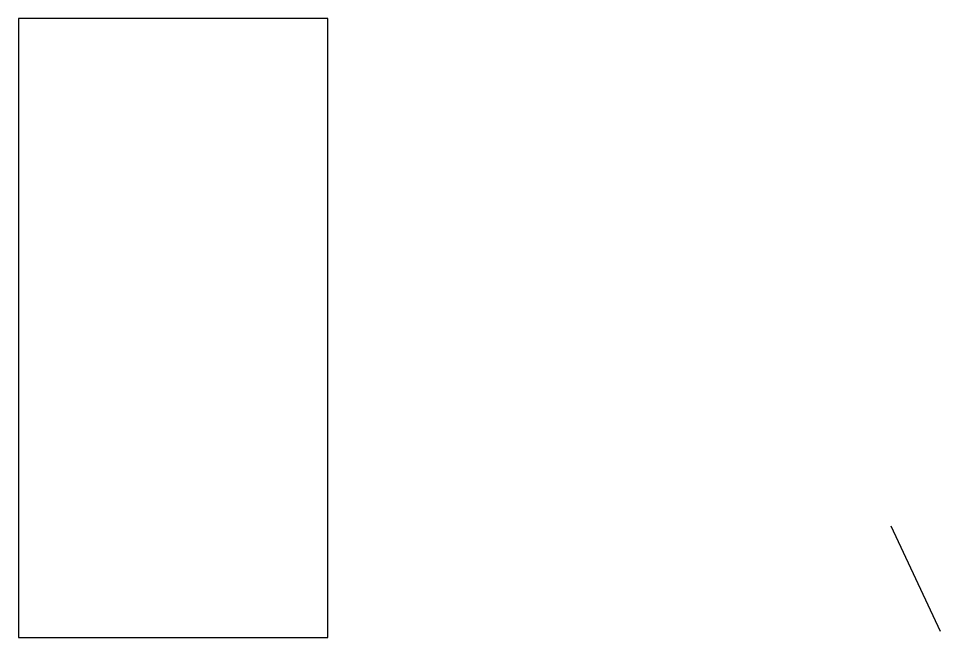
# Model space of a CAD drawing. Header units: millimetres. Extents: x -1500 to -10, y 0 to 1000.
import ezdxf

# ---------------------------------------------------------------- set-up
doc = ezdxf.new("R2010")
doc.units = ezdxf.units.MM

msp = doc.modelspace()

# ---------------------------------------------------------------- linework, layer by layer
msp.add_line((-10, 10), (-90, 180))
msp.add_lwpolyline([(-1000, 0), (-1000, 1000), (-1500, 1000), (-1500, 0)], close=True)

doc.saveas('drawing.dxf')
